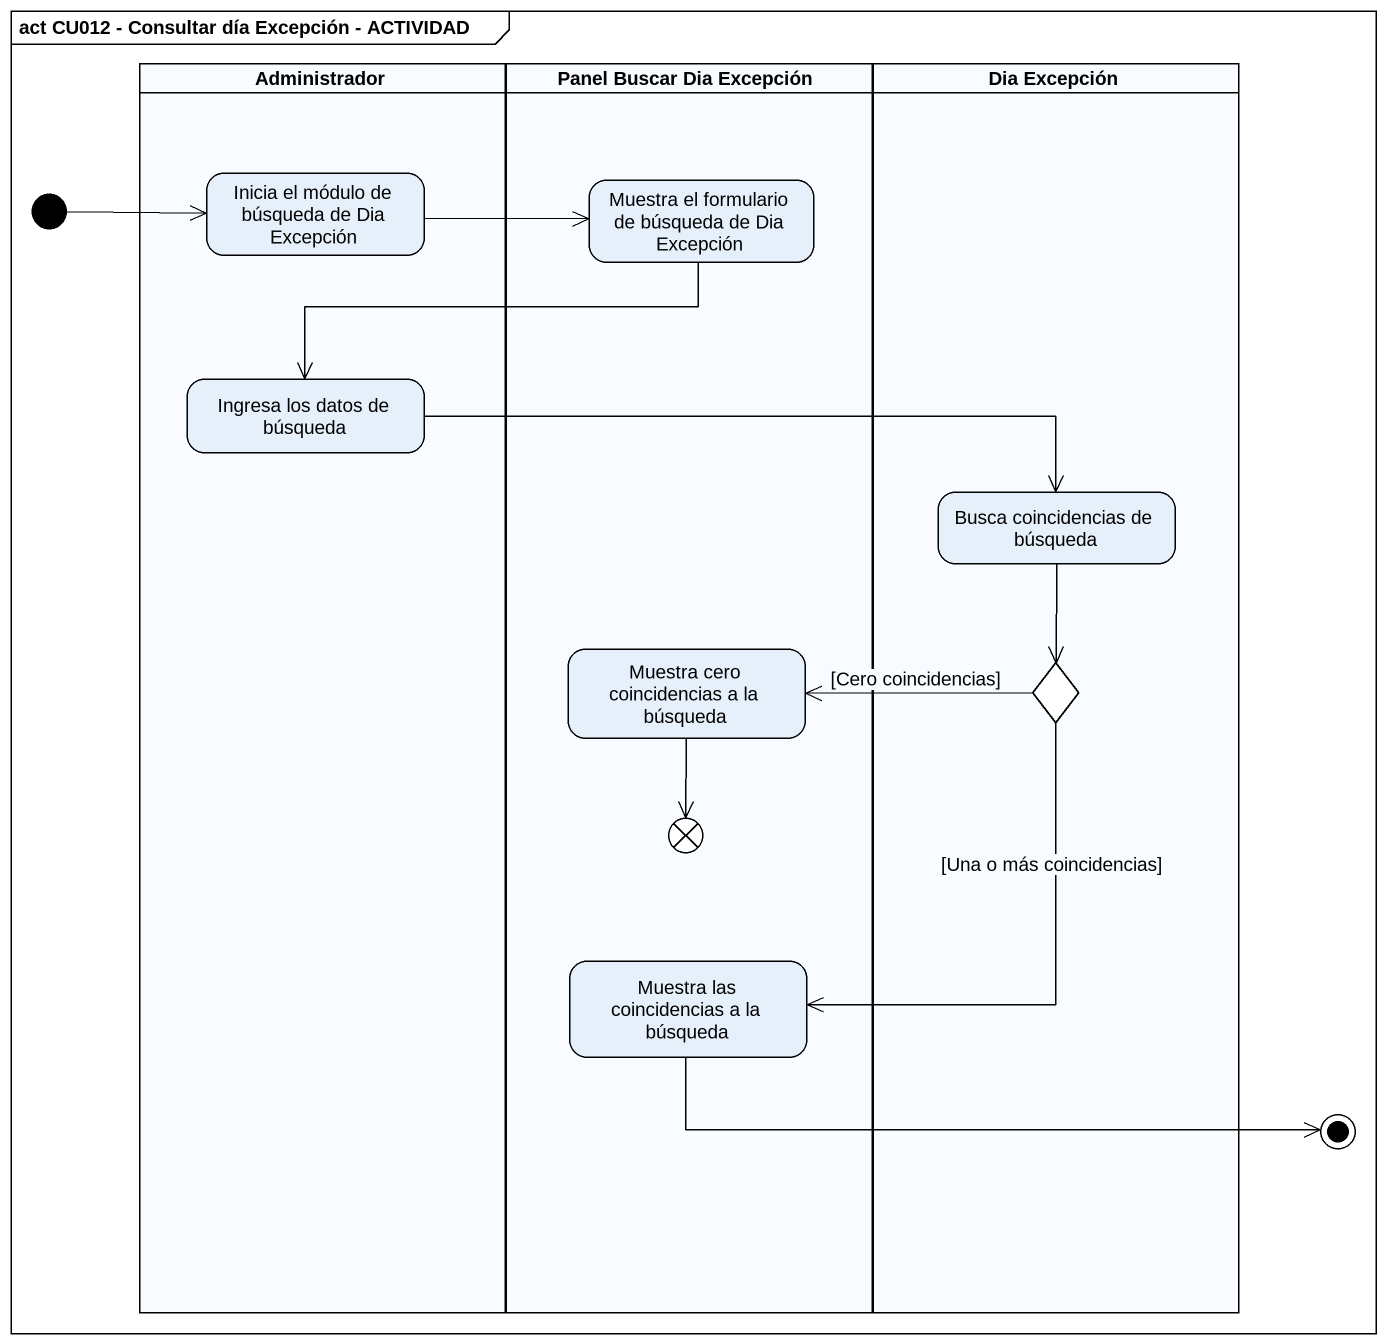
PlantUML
@startuml
mainframe act CU012 - Consultar día Excepción - ACTIVIDAD
hide empty description
state Administrador <<partition>> {
  state "Inicia el módulo de búsqueda de Dia Excepción" as Inicia_el_módulo_de
  state "Ingresa los datos de búsqueda" as Ingresa_los_datos_de
}
state "Panel Buscar Dia Excepción" as Panel_Buscar_Dia_Excepción <<partition>> {
  state "Muestra el formulario de búsqueda de Dia Excepción" as Muestra_el_formulario_de
  state "Muestra cero coincidencias a la búsqueda" as Muestra_cero_coincidencias
  state flowfinal1 <<end>>
  state "Muestra las coincidencias a la búsqueda" as Muestra_las_coincidencias_a
}
state "Dia Excepción" as Dia_Excepción <<partition>> {
  state "Busca coincidencias de búsqueda" as Busca_coincidencias_de
  state choice1 <<choice>>
}
state initial1 <<start>>
state final1 <<end>>
initial1 -right-> Inicia_el_módulo_de
Inicia_el_módulo_de -right-> Muestra_el_formulario_de
Muestra_el_formulario_de -left-> Ingresa_los_datos_de
Ingresa_los_datos_de -right-> Busca_coincidencias_de
Busca_coincidencias_de --> choice1
Muestra_cero_coincidencias --> flowfinal1
choice1 -left-> Muestra_cero_coincidencias : [Cero coincidencias]
choice1 --> Muestra_las_coincidencias_a : [Una o más coincidencias]
Muestra_las_coincidencias_a -right-> final1
@enduml
